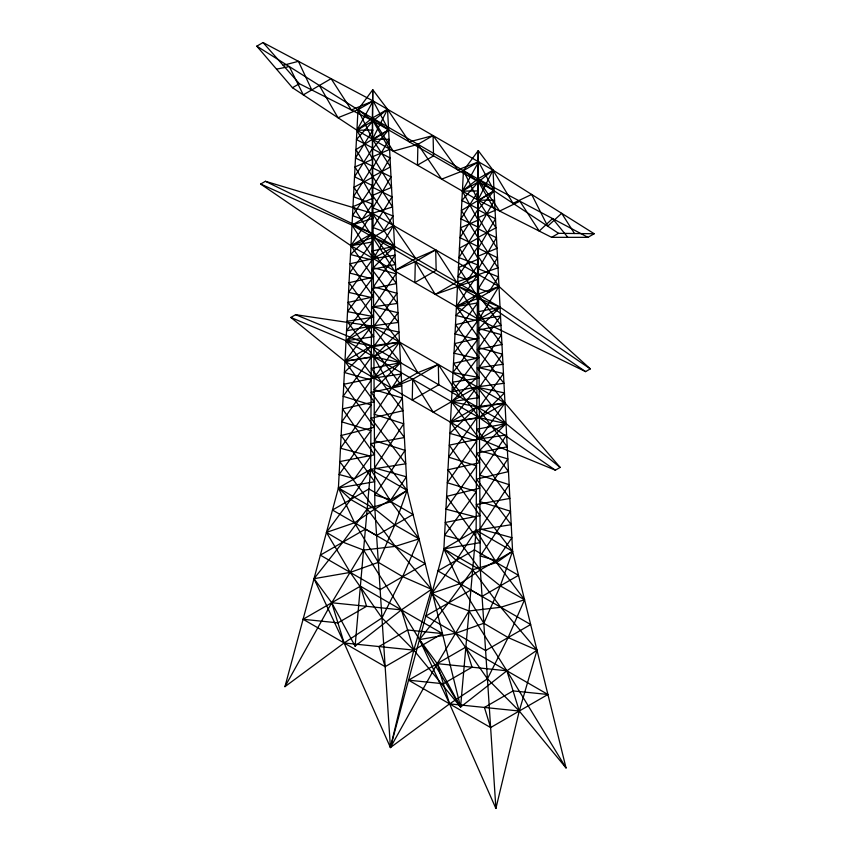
<?xml version="1.0" encoding="UTF-8"?>
<svg xmlns="http://www.w3.org/2000/svg" width="851" height="851" viewBox="0 0 851 851"><rect width="100%" height="100%" fill="white"/><g stroke="black" fill="none" stroke-linecap="round" stroke-linejoin="round"><path stroke-width="1.28" d="M260.672 184.039L350.952 245.716L478.741 319.497L585.584 371.621L590.328 368.877L498.984 286.425L372.398 213.335L265.416 181.295L260.672 184.039L352.016 225.1L373.015 218.228L353.973 187.284L372.749 177.157L355.931 149.606L372.504 139.213L389.088 139.351L372.695 167.945L391.013 176.827L372.951 207.931L393.024 215.994L383.322 231.408L373.068 227.515L392.045 196.9L372.812 187.337L390.035 157.924L372.568 148.882L388.599 129.926L373.153 100.971L263.055 42.55L256.8 46.156L292.457 87.717L356.931 130.224L477.975 200.113L551.608 237.333L587.945 237.344L594.2 233.738L493.006 170.168L373.153 100.971L357.994 109.726L338.411 487.974L350.708 499.505L367.185 508.887L395.3 546.385L431.521 589.317L401.417 609.901L355.101 646.164L370.664 469.348L372.77 89.727L357.994 109.726L337.975 117.725L319.348 85.451M585.584 371.621L478.602 298.19L458.444 267.554L478.358 259.098L460.497 227.813L478.102 220.154L462.401 191.113L478.624 161.86L463.465 170.615L443.882 548.874L456.179 560.394L472.656 569.787L500.771 607.274L536.992 650.207L506.888 670.79L460.572 707.064L476.135 530.247L478.23 150.627L463.465 170.615L441.68 179.146L417.915 144.33L393.236 151.18L372.376 118.034L372.77 89.727L387.535 109.279L409.32 141.894L433.085 135.564L457.764 169.86L478.624 161.86L494.069 190.815L558.543 233.323L594.2 233.738M495.899 808.45L480.336 569.915L477.847 178.923L478.23 150.627L493.006 170.168L512.589 551.288L496.463 562.607L472.656 569.787L448.339 603.029L419.479 639.58L449.583 703.873L495.899 808.45L519.27 711.021L536.992 650.207L508.132 637.548L483.815 623.262L459.997 583.658L443.882 548.874L476.135 530.247L511.228 524.695L476.486 479.145L508.494 471.603L476.815 429.244L506.037 423.607L560.149 467.412L555.373 470.167L479.496 438.925L344.963 361.25L290.851 317.444L295.627 314.689L371.632 325.986L398.491 322.412L371.887 288.638L396.492 283.574L372.142 250.981L394.577 246.301L372.398 213.335L352.016 225.1L373.27 258.608L395.034 255.183L373.451 286.819L396.991 293.276L373.706 326.741L398.981 332.039L373.897 356.867L344.963 361.25L374.185 401.821L342.506 408.884L374.514 454.785L339.772 461.582L374.865 509.026L394.821 524.971L419.075 538.853L402.661 576.648L381.971 617.932L344.112 642.973L284.957 686.661L338.411 487.974L370.664 469.348L405.757 463.795L371.015 418.245L403.023 410.703L371.344 368.345L400.566 362.707L371.632 325.986L346.548 330.816L371.823 297.616L348.538 292.34L372.078 260.002L350.495 254.534L372.259 233.419L500.048 307.19L590.328 368.877M263.055 42.55L299.392 83.706L373.025 120.938L494.069 190.815L478.039 209.782L495.505 218.824L478.283 248.226L497.516 257.8L478.539 288.404L488.793 292.308L498.495 276.883L478.411 268.82L496.484 237.727L478.166 228.834L494.559 200.24L477.975 200.113L463.465 170.615L478.496 181.827L495.069 210.357L478.251 217.569L497.027 248.322L477.985 256.268L498.984 286.425L477.73 294.308L455.966 315.423L477.549 320.891L454.009 353.229L477.294 358.505L452.019 391.705L477.103 386.886L506.037 423.607L479.57 450.551L507.845 458.912L479.9 501.59L510.536 511.26L480.241 555.98L496.463 560.607L511.898 537.704L480.07 528.854L509.175 484.687L479.73 475.145L506.611 434.935L479.496 438.925L449.243 445.158L479.815 488.166L446.594 496.399L480.155 542.63L443.882 548.874L390.428 747.561L344.112 642.973L314.008 578.691L342.868 542.13L367.185 508.887L391.003 501.718L407.118 490.399L387.535 109.279L372.376 118.034L356.931 130.224L372.632 159.254L355.027 166.924L372.887 198.209L352.974 206.665L394.428 270.82L415.309 261.64L435.691 249.875L456.572 282.096L498.026 267.842L478.113 237.397L495.973 227.802L478.368 200.708L494.069 190.815L477.847 178.923L357.994 109.726L256.8 46.156M295.627 314.689L371.504 345.931L401.757 385.907L371.185 392.322L404.406 437.531L370.845 443.637L407.118 490.399L394.821 524.971L378.344 562.362L350.229 572.404L314.008 578.691L331.73 602.742L355.101 646.164M555.373 470.167L479.368 417.756L452.509 382.142L479.113 378.11L454.508 343.602L478.858 338.145L456.423 306.615L477.677 302.892L455.008 333.911L477.422 339.709L453.009 372.536L477.166 377.184L451.498 401.672L476.975 406.821L507.228 446.796L476.656 453.221L509.877 498.42L476.315 504.537L512.589 551.288L500.292 585.871L483.815 623.262L455.7 633.293L419.479 639.58L437.201 663.642L460.572 707.064L407.118 490.399L370.664 469.348L350.708 499.505L326.454 532.407L350.229 572.404L381.971 617.932L413.799 650.121L460.572 707.064L401.417 609.901L363.558 550.076L342.868 542.13L326.454 532.407L354.537 522.769L374.865 509.026L407.118 490.399M494.069 190.815L461.402 210.505L478.219 238.046L459.444 248.184L478.485 279.128L435.255 294.393L415.309 261.64L414.841 282.606L436.159 270.31L435.691 249.875L415.745 258.523L372.515 195.379L391.556 187.422L372.781 156.669L389.598 149.457L373.025 120.938L357.994 109.726L372.504 139.213L387.535 109.279L373.025 120.938L356.931 130.224L373.153 100.971L351.367 109.992L331.103 78.654L303.296 94.865L289.319 66.58L276.522 69.154M477.975 200.113L493.006 170.168L513.025 203.315L531.652 194.443L547.704 226.175L561.681 213.314L574.478 233.504M284.957 686.661L331.73 602.742L363.558 550.076L395.3 546.385L419.075 538.853L391.003 501.718L370.664 469.348M290.851 317.444L346.027 340.772L373.77 336.688L348.016 302.413L373.515 296.85L350.016 263.757L373.27 258.608L393.513 225.526L373.132 237.291L350.952 245.716L373.387 277.245L349.038 282.713L373.642 317.21L347.038 321.252L373.897 356.867L391.237 387.96L412.692 379.269L438.308 364.483L459.763 396.896M560.149 467.412L504.973 402.97L371.632 325.986L346.027 340.772L371.504 345.931L506.037 423.607L479.496 438.925L451.498 401.672L479.241 397.577L453.487 363.313L478.985 357.739L455.487 324.646L478.741 319.497L498.984 286.425L478.602 298.19L456.423 306.615L477.868 274.235L457.487 286L478.741 319.497L500.505 316.072L478.922 347.719L502.462 354.165L479.177 387.641L504.452 392.928L479.368 417.756L450.434 422.139L479.656 462.71L447.977 469.773L479.985 515.674L445.243 522.471L480.336 569.915L500.292 585.871L524.546 599.742L508.132 637.548L487.442 678.821L449.583 703.873L390.428 747.561L374.865 509.026L372.376 118.034L388.599 129.926L372.898 139.809L390.503 166.902L372.642 176.508L392.556 206.953L372.398 213.335L350.952 245.716L372.206 241.992L349.538 273.011L371.951 278.82L347.538 311.636L371.706 316.285L346.027 340.772L374.025 378.025L401.14 374.046L374.259 414.256L403.704 423.798L374.6 467.954L406.427 476.815L390.992 499.718L374.77 495.091L405.065 450.37L374.429 440.701L402.374 398.023L374.1 389.662L400.566 362.707L373.897 356.867L399.502 342.081L417.767 372.642L438.308 364.483L438.765 384.769L412.235 400.087L412.692 379.269L433.233 412.214L477.103 386.886L503.962 383.301L477.358 349.527L501.962 344.474L477.613 311.881L500.048 307.19L478.602 298.19L352.016 225.1L372.259 233.419L395.513 264.48L372.015 269.448L397.513 303.435L371.759 306.977L399.502 342.081L374.025 378.025L343.772 384.269L374.344 427.266L341.123 435.499L374.685 481.74L338.411 487.974L354.537 522.769L378.344 562.362L402.661 576.648L431.521 589.317L413.799 650.121L390.428 747.561L437.201 663.642L469.029 610.975L500.771 607.274L524.546 599.742L496.463 562.607L476.135 530.247L456.179 560.394L431.925 593.296L455.7 633.293L487.442 678.821L519.27 711.021L566.043 767.953L512.589 551.288L476.135 530.247M479.496 438.925L504.973 402.97L477.23 367.877L502.984 364.324L477.485 330.337L500.984 325.369L477.73 294.308L457.487 286M373.132 237.291L394.577 246.301L373.323 267.714L395.992 273.809L373.578 306.796L397.991 312.721L373.834 346.559L399.502 342.081L371.504 345.931L344.389 372.504L371.27 380.057L341.825 421.873L370.93 430.659L339.102 474.496L354.537 478.666L370.759 456.221L340.464 448.254L371.1 404.98L343.155 396.289L371.43 356.888L344.963 361.25L371.632 325.986M346.027 340.772L479.368 417.756L504.973 402.97L476.975 406.821L449.86 433.393L476.741 440.956L447.296 482.772L476.4 491.559L444.573 535.385L460.008 539.555L476.23 517.11L445.935 509.143L476.571 465.869L448.626 457.189L476.9 417.777L450.434 422.139L477.103 386.886M373.025 120.938L356.441 139.575L372.834 148L354.516 176.774L372.589 185.667L352.505 215.643L362.207 219.218L372.461 204.123L353.484 196.698L372.717 166.264L355.495 158.009L372.961 130.043L356.931 130.224M478.496 181.827L461.912 200.474L478.305 208.889L459.987 237.663L478.049 246.567L457.976 276.532L467.678 280.117L477.932 265.012L458.955 257.587L478.188 227.164L460.965 218.909L478.432 190.932L462.401 191.113L477.847 178.923L493.006 170.168L478.496 181.827L462.401 191.113M512.589 551.288L480.336 569.915L459.997 583.658L431.925 593.296L448.339 603.029L469.029 610.975L506.888 670.79L566.043 767.953M292.457 87.717L299.392 83.706M372.504 139.213L388.599 129.926M350.952 245.716L372.259 233.419L265.416 181.295M373.27 258.608L394.577 246.301M394.428 270.82L415.745 258.523M435.255 294.393L456.572 282.096M551.608 237.333L558.543 233.323M344.963 361.25L371.504 345.931M456.423 306.615L477.73 294.308M374.025 378.025L400.566 362.707M478.741 319.497L500.048 307.19L478.794 328.603L501.462 334.698L479.049 367.685L503.462 373.61L479.294 407.459L504.973 402.97M391.237 387.96L417.767 372.642M450.434 422.139L476.975 406.821M303.084 619.283L360.377 586.201L442.446 633.591L385.152 666.663L303.084 619.283L337.921 622.858L366.568 606.316L360.377 586.201M408.554 680.172L465.848 647.1L547.916 694.48L490.623 727.562L408.554 680.172L443.392 683.757L472.039 667.216L465.848 647.1M283.16 65.325L298.435 61.325L311.785 89.972M442.446 633.591L407.608 630.006L378.961 646.547L385.152 666.663M547.916 694.48L513.079 690.906L484.432 707.447L490.623 727.562M479.368 417.756L506.037 423.607M587.945 237.344L477.847 178.923L499.633 211.059L519.897 201.24L539.215 231.078L552.565 218.569L567.84 237.344M338.411 487.974L374.865 509.026M443.882 548.874L480.336 569.915M417.915 144.33L417.458 165.168L433.542 155.882L433.085 135.564L417.915 144.33M368.94 488.974L332.475 510.036L376.589 535.502L413.054 514.451L368.94 488.974M365.409 529.12L320.338 555.139L380.12 589.658L425.192 563.639L365.409 529.12M474.411 549.874L437.946 570.925L482.06 596.391L518.525 575.34L474.411 549.874M470.88 590.02L425.808 616.039L485.591 650.558L530.662 624.538L470.88 590.02M401.417 609.901L331.73 602.742L344.112 642.973L413.799 650.121L401.417 609.901M506.888 670.79L437.201 663.642L449.583 703.873L519.27 711.021L506.888 670.79"/></g></svg>
